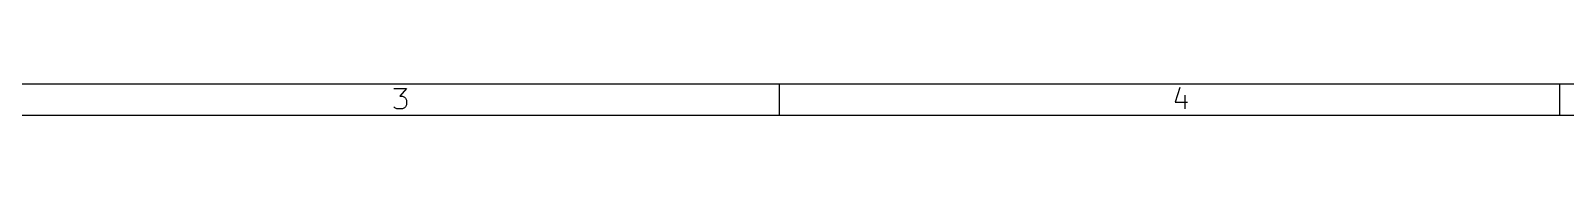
# Model space of a CAD drawing. Extents: x -3.5 to 12.2, y -7.4 to 3.5.
# Drawn here: x 0.473 to 4.345, y 3.465 to 3.543 of the extents above; entities that cross this region are included whole.
import ezdxf

# ---------------------------------------------------------------- set-up
doc = ezdxf.new("R2010")
doc.units = 0
doc.header["$MEASUREMENT"] = 0
doc.layers.add('BLACK', color=7, linetype='CONTINUOUS')

msp = doc.modelspace()

# ---------------------------------------------------------------- linework, layer by layer
at = {"layer": 'BLACK', "linetype": 'CONTINUOUS'}
for p, q in [((-3.5433, 3.5433), (12.2043, 3.5433)), ((1.3891, 3.5317), (1.4208, 3.5317)), ((1.4208, 3.5317), (1.4038, 3.5123)), ((2.3622, 3.4646), (2.3622, 3.5433)), ((3.3723, 3.5342), (3.3601, 3.4976)), ((4.3307, 3.4646), (4.3307, 3.5433)), ((1.3916, 3.483), (1.3891, 3.4854)), ((1.4038, 3.5123), (1.4111, 3.5123)), ((1.4111, 3.5123), (1.416, 3.5098)), ((1.416, 3.5098), (1.4184, 3.5074)), ((1.4184, 3.4854), (1.416, 3.483)), ((1.4184, 3.5074), (1.4208, 3.5025)), ((1.4208, 3.4903), (1.4184, 3.4854)), ((1.4208, 3.5025), (1.4208, 3.4903)), ((3.3601, 3.4976), (3.3918, 3.4976)), ((3.3845, 3.5147), (3.3845, 3.4806)), ((-3.4646, 3.4646), (12.1256, 3.4646)), ((1.3965, 3.4806), (1.3916, 3.483)), ((1.4111, 3.4806), (1.3965, 3.4806)), ((1.416, 3.483), (1.4111, 3.4806))]:
    msp.add_line(p, q, dxfattribs=at)

doc.saveas('drawing.dxf')
